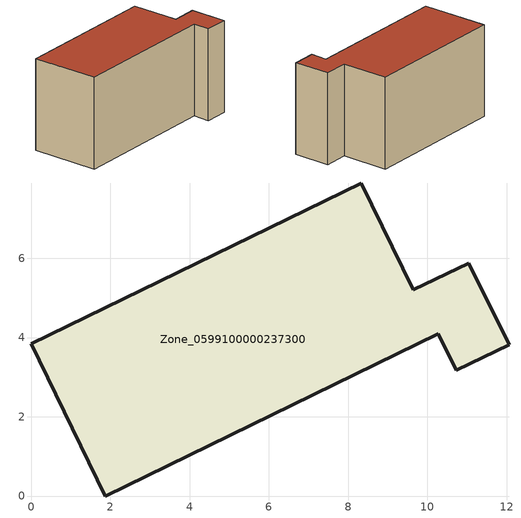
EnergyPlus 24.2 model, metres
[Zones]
Zone_0599100000237300
 floor ground (C_G): 10.28,4.1 1.87,0 0,3.84 8.33,7.9 9.65,5.2 11.05,5.88 12.07,3.82 10.73,3.17 z0
 wall outside (C_F): 8.33,7.9 0,3.84 1.87,0 10.28,4.1 10.73,3.17 12.07,3.82 11.05,5.88 9.65,5.2 8.33,7.9 z0:5.8
 roof outside (C_R): 9.65,5.2 8.33,7.9 0,3.84 1.87,0 10.28,4.1 10.73,3.17 12.07,3.82 11.05,5.88 z5.8
[BUILDING]
Pand.0599100000237300: North Axis=0; Terrain=City; Loads Convergence Tolerance Value=0.04; Temperature Convergence Tolerance Value=0.4; Solar Distribution=FullExterior; Maximum Number of Warmup Days=25; Minimum Number of Warmup Days=1
[Site:Location]
Rotterdam.The.Hague.AP_ZH_NLD Design_Conditions: Latitude=51.96; Longitude=4.45; Time Zone=1; Elevation=-4.5
[SITE:GROUNDTEMPERATURE:BUILDINGSURFACE]
18, 18, 18, 18, 18, 18, 18, 18, 18, 18, 18, 18
[MATERIAL] Thermal Absorptance=0.9; Solar Absorptance=0.7; Visible Absorptance=0.7
Name | Roughness | Thickness | Conductivity | Density | Specific Heat
G.TI.1946-1964 | MediumSmooth | 0.15 | 1 | 540 | 1210
F.TI.1946-1964 | Rough | 0.3 | 0.857143 | 1920 | 840
R.TI.1946-1964 | MediumRough | 0.2 | 0.277778 | 1500 | 1000
[CONSTRUCTION]
C_G: G.TI.1946-1964
C_F: F.TI.1946-1964
C_R: R.TI.1946-1964
[ZONE]
Zone_0599100000237300: Type=1; Multiplier=1; Ceiling Height=Autocalculate; Volume=Autocalculate; Floor Area=autocalculate; Part of Total Floor Area=Yes
[ZONEINFILTRATION:DESIGNFLOWRATE]
Infil_Zone_0599100000237300: Zone or ZoneList or Space or SpaceList=Zone_0599100000237300; Schedule=AlwaysOn; Design Flow Rate Calculation Method=Flow/Area; Flow Rate per Floor Area=0.003; Constant Term Coefficient=1; Temperature Term Coefficient=0; Velocity Term Coefficient=0; Velocity Squared Term Coefficient=0
[HVACTEMPLATE:ZONE:IDEALLOADSAIRSYSTEM]
Zone_0599100000237300: Maximum Heating Supply Air Temperature=50; Minimum Cooling Supply Air Temperature=13; Maximum Heating Supply Air Humidity Ratio=0.0156; Minimum Cooling Supply Air Humidity Ratio=0.0077; Heating Limit=NoLimit; Cooling Limit=NoLimit; Dehumidification Control Type=ConstantSensibleHeatRatio; Cooling Sensible Heat Ratio=0.7; Dehumidification Setpoint=60; Humidification Control Type=None; Humidification Setpoint=30; Outdoor Air Method=None; Outdoor Air Flow Rate per Person=0.00944; Outdoor Air Flow Rate per Zone Floor Area=0; Outdoor Air Flow Rate per Zone=0; Demand Controlled Ventilation Type=None; Outdoor Air Economizer Type=NoEconomizer; Heat Recovery Type=None; Sensible Heat Recovery Effectiveness=0.7; Latent Heat Recovery Effectiveness=0.65
[ZONECONTROL:THERMOSTAT]
ThermostatControl_Zone_0599100000237300: Zone or ZoneList=Zone_0599100000237300; Control Type Schedule=DualSetpointControlType; Control 1=Thermostat_Zone_0599100000237300; Temperature Difference Between Cutout And Setpoint=0
[THERMOSTATSETPOINT:DUALSETPOINT]
Thermostat_Zone_0599100000237300: Heating Setpoint Temperature Schedule=HeatingSetpoint_Zone_0599100000237300; Cooling Setpoint Temperature Schedule=CoolingSetpoint_Zone_0599100000237300
[SCHEDULE:COMPACT]
HeatingSetpoint_Zone_0599100000237300: Through: 12/31, For: AllDays, Until: 24:00, 21
CoolingSetpoint_Zone_0599100000237300: Through: 12/31, For: AllDays, Until: 24:00, 24
DualSetpointControlType: Through: 12/31, For: AllDays, Until: 24:00, 4
AlwaysOn: Through: 12/31, For: AllDays, Until: 24:00, 1
